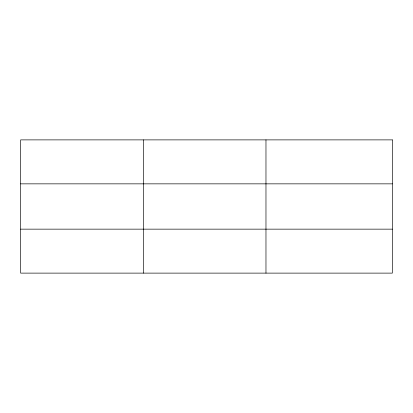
<?xml version="1.0" encoding="UTF-8"?>
<svg xmlns="http://www.w3.org/2000/svg" width="413" height="413" viewBox="0 0 413 413"><rect width="100%" height="100%" fill="white"/><g stroke="black" fill="none" stroke-linecap="round" stroke-linejoin="round"><path stroke-width="0.62" d="M143.311 273.117L143.311 139.883M265.972 273.117L265.972 139.883M20.65 183.852L392.35 183.852M20.65 229.148L392.35 229.148M392.35 139.883L392.35 273.117L20.65 273.117L20.65 139.883L392.35 139.883"/></g></svg>
